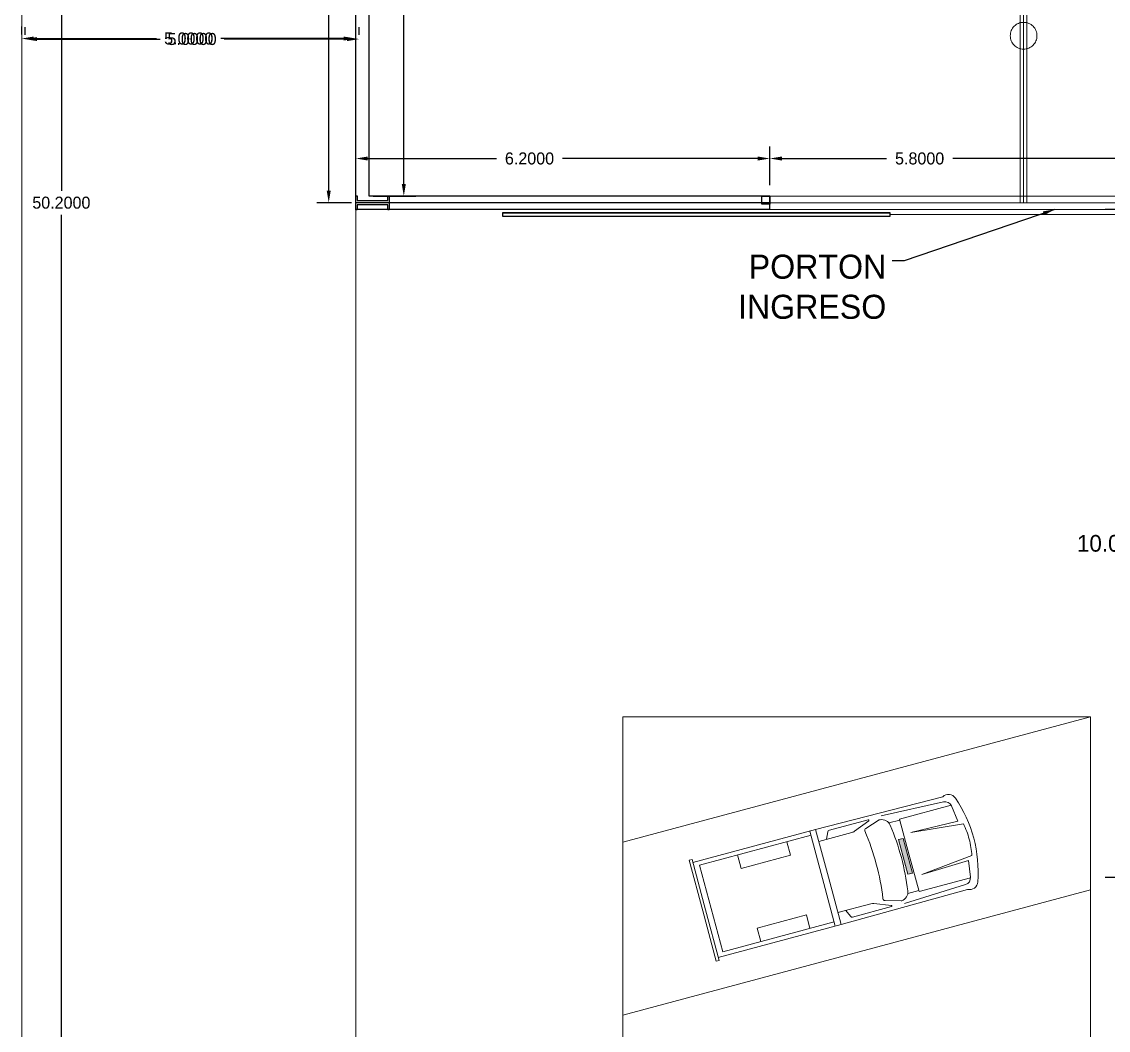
# Model space of a CAD drawing. Header units: millimetres. Extents: x 1972 to 5740, y 370 to 952.
# Drawn here: x 2619.1 to 2635.37, y 572.01 to 587.1 of the extents above; entities that cross this region are included whole.
import ezdxf

# ---------------------------------------------------------------- set-up
doc = ezdxf.new("R2010")
doc.units = ezdxf.units.MM
doc.header["$LTSCALE"] = 15
doc.linetypes.add('ACAD_ISO02W100', pattern=[15, 12, -3])
for name, color, linetype, lineweight in [('000 ALE 01', 1, 'Continuous', 9), ('ABERTURAS', 2, 'Continuous', 25), ('MUROS', 1, 'Continuous', 30), ('SOMBRAS', 95, 'Continuous', 18)]:
    doc.layers.add(name, color=color, linetype=linetype, lineweight=lineweight)
doc.dimstyles.get("Standard").update_dxf_attribs({"dimtxt": 0.18, "dimasz": 0.18, "dimexe": 0.18, "dimexo": 0.0625, "dimgap": 0.09, "dimtad": 0, "dimtih": 1, "dimtoh": 1, "dimdec": 4, "dimzin": 0, "dimdsep": 46, "dimtxsty": 'Standard', "dimcen": 0.09, "dimadec": 0, "dimazin": 0, "dimtfac": 1, "dimtdec": 4, "dimtofl": 0, "dimtmove": 0, "dimatfit": 3, "dimfxl": 1, "dimtolj": 1, "dimtzin": 0, "dimarcsym": 0})

# ---------------------------------------------------------------- blocks, each defined once
blk = doc.blocks.new('*D66')
at = {"layer": 'Defpoints', "color": 0, "linetype": 'Continuous', "ltscale": 0.001, "transparency": 16777216}
for p in [(2624.101, 585.056), (2624.101, 584.594), (2630.301, 584.594)]:
    blk.add_point(p, dxfattribs=at)
at = {"layer": 'SOMBRAS', "color": 0, "linetype": 'Continuous', "lineweight": -2, "ltscale": 0.001, "transparency": 16777216}
for p, q in [((2624.101, 584.657), (2624.101, 585.236)), ((2630.301, 584.657), (2630.301, 585.236)), ((2624.281, 585.056), (2626.208, 585.056)), ((2630.121, 585.056), (2627.198, 585.056))]:
    blk.add_line(p, q, dxfattribs=at)
at = {"layer": 'SOMBRAS', "color": 0, "linetype": 'Continuous', "ltscale": 0.001, "transparency": 16777216}
for points in [[(2624.281, 585.086), (2624.281, 585.026), (2624.101, 585.056)], [(2630.121, 585.086), (2630.121, 585.026), (2630.301, 585.056)]]:
    blk.add_solid(points, dxfattribs=at)
at = {"layer": 'SOMBRAS', "color": 0, "linetype": 'Continuous', "ltscale": 0.001, "transparency": 16777216, "insert": (2626.703, 585.056), "char_height": 0.18, "attachment_point": 5}
blk.add_mtext('\\A1;6.2000', dxfattribs=at)
blk = doc.blocks.new('*D67')
at = {"layer": 'Defpoints', "color": 0, "linetype": 'Continuous', "ltscale": 0.001, "transparency": 16777216}
for p in [(2624.301, 609.394), (2624.301, 584.494), (2624.821, 584.494)]:
    blk.add_point(p, dxfattribs=at)
at = {"layer": 'SOMBRAS', "color": 0, "linetype": 'Continuous', "lineweight": -2, "ltscale": 0.001, "transparency": 16777216}
for p, q in [((2624.363, 609.394), (2625.001, 609.394)), ((2624.821, 609.214), (2624.821, 597.074)), ((2624.821, 584.674), (2624.821, 596.714)), ((2624.363, 584.494), (2625.001, 584.494))]:
    blk.add_line(p, q, dxfattribs=at)
at = {"layer": 'SOMBRAS', "color": 0, "linetype": 'Continuous', "ltscale": 0.001, "transparency": 16777216}
for points in [[(2624.791, 609.214), (2624.851, 609.214), (2624.821, 609.394)], [(2624.791, 584.674), (2624.851, 584.674), (2624.821, 584.494)]]:
    blk.add_solid(points, dxfattribs=at)
at = {"layer": 'SOMBRAS', "color": 0, "linetype": 'Continuous', "ltscale": 0.001, "transparency": 16777216, "insert": (2624.821, 596.894), "char_height": 0.18, "attachment_point": 5}
blk.add_mtext('\\A1;24.9000', dxfattribs=at)
blk = doc.blocks.new('*D113')
at = {"layer": 'Defpoints', "color": 0, "linetype": 'Continuous', "ltscale": 0.001, "transparency": 16777216}
for p in [(2636.101, 584.294), (2635.504, 574.294), (2636.101, 574.294)]:
    blk.add_point(p, dxfattribs=at)
at = {"layer": 'SOMBRAS', "color": 0, "linetype": 'Continuous', "lineweight": -2, "ltscale": 0.001, "transparency": 16777216}
for p, q in [((2636.038, 584.294), (2635.324, 584.294)), ((2635.504, 584.114), (2635.504, 579.509)), ((2635.504, 574.474), (2635.504, 579.079)), ((2636.038, 574.294), (2635.324, 574.294))]:
    blk.add_line(p, q, dxfattribs=at)
at = {"layer": 'SOMBRAS', "color": 0, "linetype": 'Continuous', "ltscale": 0.001, "transparency": 16777216}
for points in [[(2635.474, 584.114), (2635.534, 584.114), (2635.504, 584.294)], [(2635.474, 574.474), (2635.534, 574.474), (2635.504, 574.294)]]:
    blk.add_solid(points, dxfattribs=at)
at = {"layer": 'SOMBRAS', "color": 0, "linetype": 'Continuous', "ltscale": 0.001, "transparency": 16777216, "insert": (2635.504, 579.294), "char_height": 0.25, "attachment_point": 5}
blk.add_mtext('\\A1;10.0000', dxfattribs=at)
blk = doc.blocks.new('*D114')
at = {"layer": 'Defpoints', "color": 0, "linetype": 'Continuous', "ltscale": 0.001, "transparency": 16777216}
for p in [(2619.101, 586.852), (2619.101, 586.852), (2624.101, 586.852)]:
    blk.add_point(p, dxfattribs=at)
at = {"layer": 'SOMBRAS', "color": 0, "linetype": 'Continuous', "lineweight": -2, "ltscale": 0.001, "transparency": 16777216}
for p, q in [((2619.101, 586.914), (2619.101, 587.032)), ((2624.101, 586.914), (2624.101, 587.032)), ((2619.281, 586.852), (2621.121, 586.852)), ((2623.921, 586.852), (2622.081, 586.852))]:
    blk.add_line(p, q, dxfattribs=at)
at = {"layer": 'SOMBRAS', "color": 0, "linetype": 'Continuous', "ltscale": 0.001, "transparency": 16777216}
for points in [[(2619.281, 586.882), (2619.281, 586.822), (2619.101, 586.852)], [(2623.921, 586.882), (2623.921, 586.822), (2624.101, 586.852)]]:
    blk.add_solid(points, dxfattribs=at)
at = {"layer": 'SOMBRAS', "color": 0, "linetype": 'Continuous', "ltscale": 0.001, "transparency": 16777216, "insert": (2621.601, 586.852), "char_height": 0.18, "attachment_point": 5}
blk.add_mtext('\\A1;5.0000', dxfattribs=at)
blk = doc.blocks.new('*D120')
at = {"layer": 'Defpoints', "color": 0, "linetype": 'Continuous', "ltscale": 0.001, "transparency": 16777216}
for p in [(2623.697, 609.394), (2624.101, 609.394), (2624.101, 584.394)]:
    blk.add_point(p, dxfattribs=at)
at = {"layer": 'SOMBRAS', "color": 0, "linetype": 'Continuous', "lineweight": -2, "ltscale": 0.001, "transparency": 16777216}
for p, q in [((2624.038, 609.394), (2623.517, 609.394)), ((2623.697, 609.214), (2623.697, 597.074)), ((2623.697, 584.574), (2623.697, 596.714)), ((2624.038, 584.394), (2623.517, 584.394))]:
    blk.add_line(p, q, dxfattribs=at)
at = {"layer": 'SOMBRAS', "color": 0, "linetype": 'Continuous', "ltscale": 0.001, "transparency": 16777216}
for points in [[(2623.667, 609.214), (2623.727, 609.214), (2623.697, 609.394)], [(2623.667, 584.574), (2623.727, 584.574), (2623.697, 584.394)]]:
    blk.add_solid(points, dxfattribs=at)
at = {"layer": 'SOMBRAS', "color": 0, "linetype": 'Continuous', "ltscale": 0.001, "transparency": 16777216, "insert": (2623.697, 596.894), "char_height": 0.18, "attachment_point": 5}
blk.add_mtext('\\A1;25.0000', dxfattribs=at)
blk = doc.blocks.new('*D122')
at = {"layer": 'Defpoints', "color": 0, "linetype": 'Continuous', "ltscale": 0.001, "transparency": 16777216}
for p in [(2630.301, 585.056), (2630.301, 584.594), (2636.101, 584.594)]:
    blk.add_point(p, dxfattribs=at)
at = {"layer": 'SOMBRAS', "color": 0, "linetype": 'Continuous', "lineweight": -2, "ltscale": 0.001, "transparency": 16777216}
for p, q in [((2630.301, 584.657), (2630.301, 585.236)), ((2636.101, 584.657), (2636.101, 585.236)), ((2630.481, 585.056), (2632.049, 585.056)), ((2635.921, 585.056), (2633.039, 585.056))]:
    blk.add_line(p, q, dxfattribs=at)
at = {"layer": 'SOMBRAS', "color": 0, "linetype": 'Continuous', "ltscale": 0.001, "transparency": 16777216}
for points in [[(2630.481, 585.086), (2630.481, 585.026), (2630.301, 585.056)], [(2635.921, 585.086), (2635.921, 585.026), (2636.101, 585.056)]]:
    blk.add_solid(points, dxfattribs=at)
at = {"layer": 'SOMBRAS', "color": 0, "linetype": 'Continuous', "ltscale": 0.001, "transparency": 16777216, "insert": (2632.544, 585.056), "char_height": 0.18, "attachment_point": 5}
blk.add_mtext('\\A1;5.8000', dxfattribs=at)
blk = doc.blocks.new('*D133')
at = {"layer": 'Defpoints', "color": 0, "linetype": 'Continuous', "ltscale": 0.001, "transparency": 16777216}
for p in [(2619.151, 586.844), (2624.151, 586.844), (2624.151, 586.844)]:
    blk.add_point(p, dxfattribs=at)
at = {"layer": 'SOMBRAS', "color": 0, "linetype": 'Continuous', "lineweight": -2, "ltscale": 0.001, "transparency": 16777216}
for p, q in [((2619.151, 586.907), (2619.151, 587.024)), ((2624.151, 586.907), (2624.151, 587.024)), ((2619.331, 586.844), (2621.171, 586.844)), ((2623.971, 586.844), (2622.131, 586.844))]:
    blk.add_line(p, q, dxfattribs=at)
at = {"layer": 'SOMBRAS', "color": 0, "linetype": 'Continuous', "ltscale": 0.001, "transparency": 16777216}
for points in [[(2619.331, 586.874), (2619.331, 586.814), (2619.151, 586.844)], [(2623.971, 586.874), (2623.971, 586.814), (2624.151, 586.844)]]:
    blk.add_solid(points, dxfattribs=at)
at = {"layer": 'SOMBRAS', "color": 0, "linetype": 'Continuous', "ltscale": 0.001, "transparency": 16777216, "insert": (2621.651, 586.844), "char_height": 0.18, "attachment_point": 5}
blk.add_mtext('\\A1;5.0000', dxfattribs=at)
blk = doc.blocks.new('*D289')
at = {"layer": 'Defpoints', "color": 0, "linetype": 'Continuous', "ltscale": 0.001, "transparency": 16777216}
for p in [(2624.101, 609.494), (2619.694, 559.294), (2624.101, 559.294)]:
    blk.add_point(p, dxfattribs=at)
at = {"layer": 'SOMBRAS', "color": 0, "linetype": 'Continuous', "lineweight": -2, "ltscale": 0.001, "transparency": 16777216}
for p, q in [((2624.038, 609.494), (2619.514, 609.494)), ((2619.694, 609.314), (2619.694, 584.574)), ((2619.694, 559.474), (2619.694, 584.214)), ((2624.038, 559.294), (2619.514, 559.294))]:
    blk.add_line(p, q, dxfattribs=at)
at = {"layer": 'SOMBRAS', "color": 0, "linetype": 'Continuous', "ltscale": 0.001, "transparency": 16777216}
for points in [[(2619.664, 609.314), (2619.724, 609.314), (2619.694, 609.494)], [(2619.664, 559.474), (2619.724, 559.474), (2619.694, 559.294)]]:
    blk.add_solid(points, dxfattribs=at)
at = {"layer": 'SOMBRAS', "color": 0, "linetype": 'Continuous', "ltscale": 0.001, "transparency": 16777216, "insert": (2619.694, 584.394), "char_height": 0.18, "attachment_point": 5}
blk.add_mtext('\\A1;50.2000', dxfattribs=at)

msp = doc.modelspace()

# ---------------------------------------------------------------- linework, layer by layer
at = {"layer": '000 ALE 01'}
for p, q in [((2619.10081, 559.29417), (2619.10081, 639.29417)), ((2630.98629, 575.01151), (2632.88937, 575.50199)), ((2631.96729, 575.21439), (2632.90139, 575.42541)), ((2633.01471, 575.37372), (2632.24412, 575.16724)), ((2633.11606, 575.13513), (2633.01882, 575.36513)), ((2631.19208, 575.00058), (2631.77568, 575.15696)), ((2631.78265, 575.14245), (2631.56869, 574.98534)), ((2631.94046, 575.15437), (2631.73632, 575.02916)), ((2632.24782, 575.15341), (2632.08351, 575.10939)), ((2632.24412, 575.16724), (2632.38934, 574.62528)), ((2632.4106, 574.96631), (2633.11606, 575.13513)), ((2633.19925, 575.09867), (2632.4106, 574.96631)), ((2629.14895, 574.51919), (2630.98629, 575.01151)), ((2629.24865, 574.47821), (2630.91748, 574.92537)), ((2631.0911, 574.27742), (2630.90055, 574.98853)), ((2631.17768, 574.30062), (2630.98714, 575.01173)), ((2631.5289, 574.96623), (2631.0348, 574.83384)), ((2631.16895, 574.97501), (2631.151, 574.86498)), ((2630.55513, 574.82828), (2630.60924, 574.62631)), ((2632.29808, 574.87901), (2632.22898, 574.8605)), ((2632.22898, 574.8605), (2632.29853, 574.60095)), ((2632.36762, 574.61946), (2632.29808, 574.87901)), ((2629.13686, 574.56432), (2629.09367, 574.55275)), ((2629.13686, 574.56432), (2629.3395, 573.80808)), ((2629.87324, 574.4291), (2629.81913, 574.63107)), ((2630.60924, 574.62631), (2629.87324, 574.4291)), ((2632.36807, 574.3414), (2632.29853, 574.60095)), ((2632.36762, 574.61946), (2632.43717, 574.35992)), ((2632.53455, 574.08332), (2632.38934, 574.62528)), ((2633.32743, 574.62027), (2632.57826, 574.34058)), ((2629.29631, 573.79651), (2629.09367, 574.55275)), ((2629.24865, 574.47821), (2629.42227, 573.83026)), ((2632.57826, 574.34058), (2633.27362, 574.5471)), ((2633.27362, 574.5471), (2633.30441, 574.29929)), ((2631.0911, 574.27742), (2631.28164, 573.56631)), ((2631.17768, 574.30062), (2631.36822, 573.5895)), ((2632.43717, 574.35992), (2632.36807, 574.3414)), ((2633.30514, 574.2898), (2632.53455, 574.08332)), ((2631.36738, 573.58928), (2633.26073, 574.11605)), ((2632.31839, 573.90407), (2633.23286, 574.18837)), ((2632.53085, 574.09715), (2632.36654, 574.05312)), ((2632.26514, 573.94264), (2632.02574, 573.94901)), ((2629.29631, 573.79651), (2629.49894, 573.04026)), ((2629.54213, 573.05183), (2629.3395, 573.80808)), ((2629.59589, 573.18231), (2629.42227, 573.83026)), ((2631.81465, 573.89979), (2631.32056, 573.76739)), ((2631.50732, 573.71221), (2631.43676, 573.79853)), ((2631.54014, 573.70163), (2632.12374, 573.85801)), ((2632.12251, 573.87405), (2631.85866, 573.90314)), ((2629.53004, 573.09696), (2631.36738, 573.58928)), ((2629.59589, 573.18231), (2631.26472, 573.62947)), ((2630.84825, 573.73434), (2630.11225, 573.53713)), ((2630.90236, 573.53237), (2630.84825, 573.73434)), ((2630.11225, 573.53713), (2630.16636, 573.33516)), ((2629.54213, 573.05183), (2629.49894, 573.04026))]:
    msp.add_line(p, q, dxfattribs=at)
for points in [[(2635.10081, 576.69895), (2628.10081, 576.69895), (2628.10081, 559.29417)], [(2628.10081, 574.82331), (2635.10081, 576.69895)], [(2635.10081, 576.69895), (2635.10081, 559.29417)], [(2628.10081, 572.23512), (2635.10081, 574.11076)]]:
    msp.add_lwpolyline(points, dxfattribs=at)
for centre, radius, start, end in [((2632.97575, 575.41226), 0.12455, 34.253348, 133.911651), ((2632.92406, 575.32507), 0.10288, 22.918184, 102.730038), ((2631.45073, 574.37378), 1.96958, 15.000001, 34.253348), ((2631.7778, 575.14905), 0.00819, 306.290675, 105), ((2631.95707, 575.12729), 0.03177, 99.687653, 121.524282), ((2631.97528, 575.02063), 0.13998, 22.995967, 99.687653), ((2628.73899, 573.64717), 3.65565, 15.000001, 22.995967), ((2632.01314, 574.52448), 1.31778, 15.000001, 25.831342), ((2631.20031, 574.9699), 0.03177, 105, 170.734465), ((2631.49797, 575.08163), 0.11947, 285.000005, 306.290675), ((2631.75293, 575.00208), 0.03177, 121.524282, 203.096277), ((2628.30001, 573.52955), 3.72203, 15.000001, 23.096288), ((2631.45073, 574.37378), 1.96958, 355.746654, 15.000001), ((2632.01314, 574.52448), 1.31778, 4.168659, 15.000001), ((2628.73899, 573.64717), 3.65565, 7.004035, 15.000001), ((2628.30001, 573.52955), 3.72203, 6.903713, 15.000001), ((2633.20232, 574.28661), 0.10288, 287.269964, 7.081817), ((2632.22842, 574.07587), 0.13998, 290.312362, 7.004035), ((2633.29068, 574.23694), 0.12455, 256.088347, 355.746654), ((2632.02659, 573.98076), 0.03177, 186.903722, 268.475715), ((2632.26599, 573.97439), 0.03177, 268.475715, 290.312362), ((2631.84557, 573.78439), 0.11947, 83.709327, 105), ((2632.12162, 573.86592), 0.00819, 285.000005, 83.709327), ((2631.53192, 573.73232), 0.03177, 219.265534, 285.000005)]:
    msp.add_arc(centre, radius, start, end, dxfattribs=at)
for points in [[(2632.36762, 574.61946), (2632.29853, 574.60095), (2632.29808, 574.87901), (2632.22898, 574.8605)], [(2632.36762, 574.61946), (2632.29853, 574.60095), (2632.43717, 574.35992), (2632.36807, 574.3414)]]:
    msp.add_solid(points, dxfattribs=at)
at = {"layer": 'ABERTURAS', "linetype": 'Continuous', "ltscale": 0.001}
for points in [[(2626.30081, 584.24417), (2632.10081, 584.24417)], [(2626.30081, 584.19417), (2632.10081, 584.19417)]]:
    msp.add_lwpolyline(points, dxfattribs=at)
msp.add_lwpolyline([(2626.30081, 584.19417), (2632.10081, 584.19417), (2632.10081, 584.24417), (2626.30081, 584.24417)], close=True, dxfattribs=at)
at = {"layer": 'MUROS', "linetype": 'Continuous', "ltscale": 0.001}
for p, q in [((2630.30081, 584.49417), (2624.30081, 584.49417)), ((2630.30081, 584.29417), (2630.30081, 584.49417)), ((2630.30081, 584.39417), (2624.10081, 584.39417)), ((2630.30081, 584.29417), (2624.10081, 584.29417))]:
    msp.add_line(p, q, dxfattribs=at)
for points in [[(2624.10081, 584.49417), (2624.10081, 594.29417)], [(2624.30081, 584.49417), (2624.30081, 594.29417)]]:
    msp.add_lwpolyline(points, dxfattribs=at)
for points in [[(2624.10081, 584.28917), (2624.10081, 584.49917), (2624.12081, 584.49917), (2624.12081, 584.42917), (2624.5812, 584.42917), (2624.5812, 584.49917), (2624.6012, 584.49917), (2624.6012, 584.28917), (2624.5812, 584.28917), (2624.5812, 584.36417), (2624.12081, 584.36417), (2624.12081, 584.28917), (2624.10081, 584.28917)], [(2630.30081, 584.49417), (2630.30081, 584.37417), (2630.18081, 584.37417), (2630.18081, 584.49417)]]:
    msp.add_lwpolyline(points, close=True, dxfattribs=at)
at = {"layer": 'SOMBRAS', "linetype": 'Continuous', "ltscale": 0.001}
msp.add_line((2619.10081, 559.29417), (2619.10081, 610.49417), dxfattribs=at)
at = {"layer": 'SOMBRAS', "linetype": 'ACAD_ISO02W100', "ltscale": 20}
for p, q in [((2624.10081, 584.39417), (2639.96081, 584.39417)), ((2630.30081, 584.29417), (2636.10081, 584.29417))]:
    msp.add_line(p, q, dxfattribs=at)
for points in [[(2634.10081, 609.39417), (2634.10081, 584.39417)], [(2636.10081, 584.21917), (2632.10081, 584.21917)]]:
    msp.add_lwpolyline(points, dxfattribs=at)
for points in [[(2634.10081, 585.63673), (2634.10081, 585.63673), (2634.10081, 589.39417), (2634.05081, 589.39417), (2634.05081, 584.39417), (2634.10081, 584.39417)], [(2634.10081, 585.63673), (2634.10081, 585.63673), (2634.10081, 589.39417), (2634.15081, 589.39417), (2634.15081, 584.39417), (2634.10081, 584.39417)]]:
    msp.add_lwpolyline(points, close=True, dxfattribs=at)
at = {"layer": 'SOMBRAS', "linetype": 'Continuous', "ltscale": 0.001}
for points in [[(2636.10081, 584.49417), (2630.30081, 584.49417)], [(2624.10081, 584.28715), (2624.10081, 551.79417)], [(2636.10081, 584.29417), (2630.30081, 584.29417)]]:
    msp.add_lwpolyline(points, dxfattribs=at)
at = {"layer": 'SOMBRAS', "linetype": 'ACAD_ISO02W100', "ltscale": 20}
msp.add_circle((2634.10081, 586.89417), 0.2, dxfattribs=at)

# ---------------------------------------------------------------- texts
at = {"layer": 'SOMBRAS', "linetype": 'Continuous', "ltscale": 0.001, "insert": (2632.04457, 583.61682), "char_height": 0.36, "width": 1.5560028, "attachment_point": 3}
msp.add_mtext('PORTON INGRESO', dxfattribs=at)

# ---------------------------------------------------------------- dimensions: what is measured, and where the dimension line sits
at = {"layer": 'SOMBRAS', "linetype": 'Continuous', "ltscale": 0.001}
for p1, p2, distance, override, picture, middle in [((2624.10081, 609.49417), (2624.10081, 559.29417), -4.40661, {"dimscale": 1}, '*D289', (2619.6942, 584.39417)), ((2624.10081, 584.39417), (2624.10081, 609.39417), 0.40345, {"dimscale": 1}, '*D120', (2623.69737, 596.89417)), ((2624.10081, 586.85194), (2619.10081, 586.85194), 0, {"dimscale": 1}, '*D114', (2621.60081, 586.85194)), ((2619.15081, 586.84421), (2624.15081, 586.84421), 0, {"dimscale": 1}, '*D133', (2621.65081, 586.84421)), ((2636.10081, 584.29417), (2636.10081, 574.29417), -0.59633, {"dimscale": 1, "dimtxt": 0.25}, '*D113', (2635.50448, 579.29417))]:
    dim = msp.add_aligned_dim(p1=p1, p2=p2, distance=distance, dimstyle='Standard', override=override, dxfattribs=at)
    dim.commit()
    dim.dimension.update_dxf_attribs({"geometry": picture, "text_midpoint": middle})
for base, p1, p2, angle, picture, middle in [((2624.82085, 584.49417), (2624.30081, 609.39417), (2624.30081, 584.49417), 270, '*D67', (2624.82085, 596.89417)), ((2624.10081, 585.05632), (2630.30081, 584.59417), (2624.10081, 584.59417), 180, '*D66', (2626.70265, 585.05632)), ((2630.30081, 585.05632), (2636.10081, 584.59417), (2630.30081, 584.59417), 180, '*D122', (2632.54375, 585.05632))]:
    dim = msp.add_linear_dim(base=base, p1=p1, p2=p2, angle=angle, dimstyle='Standard', override={"dimscale": 1}, dxfattribs=at)
    dim.commit()
    dim.dimension.update_dxf_attribs({"geometry": picture, "text_midpoint": middle, "dimtype": 161})

# ---------------------------------------------------------------- leaders
at = {"layer": 'SOMBRAS', "linetype": 'Continuous', "ltscale": 0.001, "annotation_type": 0, "has_hookline": 1, "hookline_direction": 1, "text_width": 2.28}
msp.add_leader([(2634.56855, 584.29417), (2632.31457, 583.52682), (2632.13457, 583.52682)], dimstyle='Standard', override={"dimscale": 1}, dxfattribs=at)

doc.saveas('drawing.dxf')
